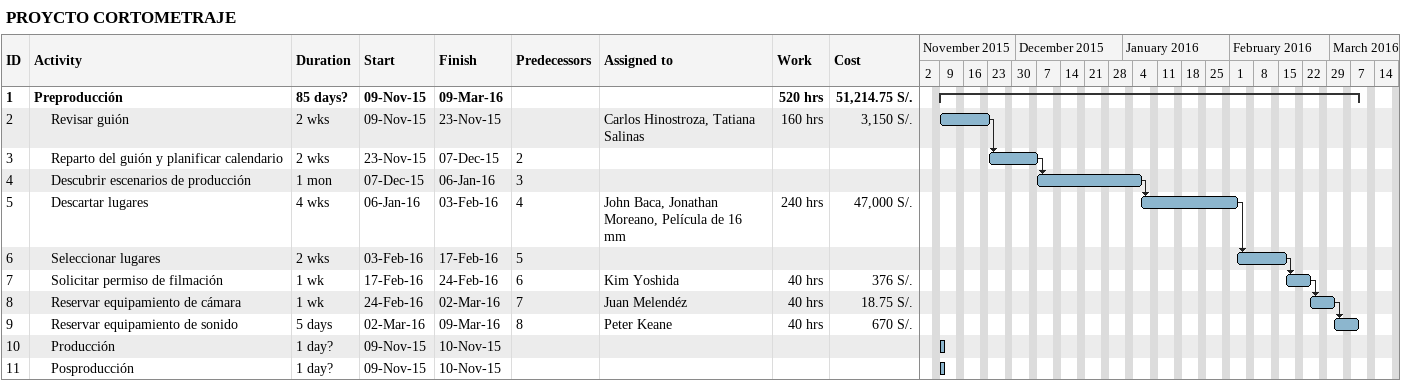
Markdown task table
PROYCTO CORTOMETRAJE

| ID | Level | Task | Duration | Start | Finish | Predecessors | Resources | Work (h) | Cost (S/.) |
|---|---|---|---|---|---|---|---|---|---|
| 1 | 1 | **Preproducción** | 85d? | 2015-11-09 | 2016-03-09 |  |  | 520 | 51214.75 |
| 2 | 2 | Revisar guión | 2w | 2015-11-09 | 2015-11-23 |  | Carlos Hinostroza, Tatiana Salinas | 160 | 3150 |
| 3 | 2 | Reparto del guión y planificar calendario | 2w | 2015-11-23 | 2015-12-07 | 2 |  |  |  |
| 4 | 2 | Descubrir escenarios de producción | 1mo | 2015-12-07 | 2016-01-06 | 3 |  |  |  |
| 5 | 2 | Descartar lugares | 4w | 2016-01-06 | 2016-02-03 | 4 | John Baca, Jonathan Moreano, Película de 16 mm | 240 | 47000 |
| 6 | 2 | Seleccionar lugares | 2w | 2016-02-03 | 2016-02-17 | 5 |  |  |  |
| 7 | 2 | Solicitar permiso de filmación | 1w | 2016-02-17 | 2016-02-24 | 6 | Kim Yoshida | 40 | 376 |
| 8 | 2 | Reservar equipamiento de cámara | 1w | 2016-02-24 | 2016-03-02 | 7 | Juan Melendéz | 40 | 18.75 |
| 9 | 2 | Reservar equipamiento de sonido | 5d | 2016-03-02 | 2016-03-09 | 8 | Peter Keane | 40 | 670 |
| 10 | 2 | Producción | 1d? | 2015-11-09 | 2015-11-10 |  |  |  |  |
| 11 | 2 | Posproducción | 1d? | 2015-11-09 | 2015-11-10 |  |  |  |  |
